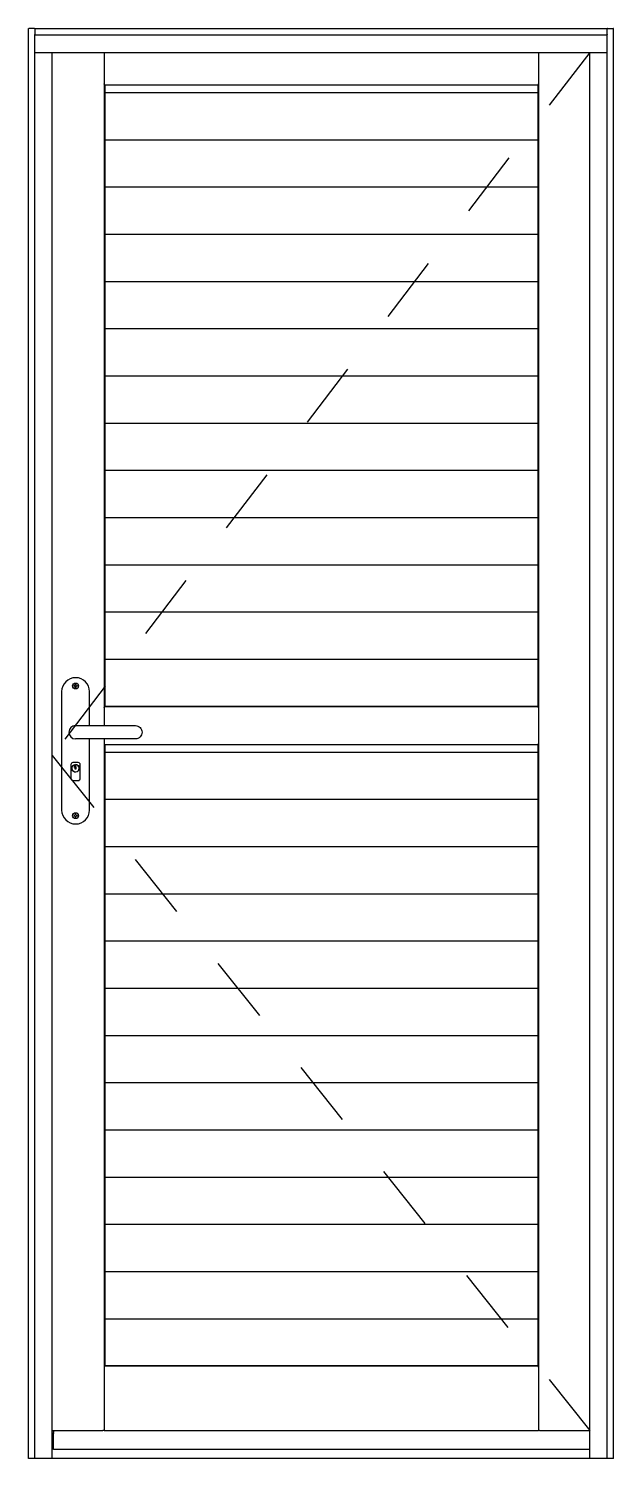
# Model space of a CAD drawing. Header units: millimetres. Extents: x 1.97 to 2.85, y 1068.43 to 1070.58.
import ezdxf

# ---------------------------------------------------------------- set-up
doc = ezdxf.new("R2010")
doc.units = ezdxf.units.MM
doc.header["$LTSCALE"] = 0.5
doc.linetypes.add('HIDDEN2', pattern=[0.1875, 0.125, -0.0625])
doc.layers.add('Gravia_Portas', color=1, linetype='Continuous')
doc.layers.add('Gravia_Portas_hidden2', color=1, linetype='HIDDEN2')

msp = doc.modelspace()

# ---------------------------------------------------------------- linework, layer by layer
at = {"layer": 'Gravia_Portas', "color": 2}
for p, q in [((1.9688, 1070.5781), (1.9692, 1070.5781)), ((1.9688, 1068.4281), (1.9688, 1070.5781)), ((1.9778, 1070.5781), (1.9692, 1070.5781)), ((1.9778, 1070.5781), (1.9783, 1070.5781)), ((1.9783, 1070.5777), (1.9783, 1070.5781)), ((1.9783, 1070.5781), (2.8393, 1070.5781)), ((2.8393, 1070.5781), (2.8393, 1070.5777)), ((2.8398, 1070.5781), (2.8393, 1070.5781)), ((2.8398, 1070.5781), (2.8484, 1070.5781)), ((2.8488, 1070.5781), (2.8484, 1070.5781)), ((2.8488, 1068.4281), (2.8488, 1070.5781)), ((2.8488, 1068.4281), (1.9688, 1068.4281))]:
    msp.add_line(p, q, dxfattribs=at)
at = {"layer": 'Gravia_Portas'}
for p, q in [((1.9783, 1070.5777), (1.9783, 1070.5691)), ((2.8393, 1070.5691), (2.8393, 1070.5777)), ((1.9783, 1070.5686), (1.9783, 1070.5691)), ((1.9783, 1068.4281), (1.9783, 1070.5686)), ((1.9783, 1070.5686), (2.8393, 1070.5686)), ((2.8393, 1070.5691), (2.8393, 1070.5686)), ((2.8393, 1068.4281), (2.8393, 1070.5686)), ((1.9783, 1070.5424), (2.8393, 1070.5424)), ((2.0045, 1068.4281), (2.0045, 1070.5424)), ((2.0825, 1070.5424), (2.0825, 1069.5301)), ((2.7358, 1070.5424), (2.7358, 1068.4701)), ((2.7363, 1070.5424), (2.7363, 1068.4701)), ((2.8131, 1068.4281), (2.8131, 1070.5424)), ((2.0833, 1070.493), (2.0834, 1070.493)), ((2.0834, 1070.493), (2.0834, 1069.5591)), ((2.7349, 1070.493), (2.0834, 1070.493)), ((2.7349, 1070.493), (2.7349, 1070.493)), ((2.7349, 1070.493), (2.7349, 1069.5591)), ((2.7354, 1070.4943), (2.7354, 1069.5576)), ((2.0834, 1070.482), (2.7349, 1070.482)), ((2.0834, 1070.411), (2.7349, 1070.411)), ((2.0834, 1070.34), (2.7349, 1070.34)), ((2.0834, 1070.269), (2.7349, 1070.269)), ((2.0834, 1070.198), (2.7349, 1070.198)), ((2.0834, 1070.127), (2.7349, 1070.127)), ((2.0834, 1070.056), (2.7349, 1070.056)), ((2.0834, 1069.985), (2.7349, 1069.985)), ((2.0834, 1069.914), (2.7349, 1069.914)), ((2.0834, 1069.843), (2.7349, 1069.843)), ((2.0834, 1069.772), (2.7349, 1069.772)), ((2.0834, 1069.701), (2.7349, 1069.701)), ((2.0834, 1069.63), (2.7349, 1069.63)), ((2.0185, 1069.5811), (2.0185, 1069.4031)), ((2.0605, 1069.5301), (2.0605, 1069.5811)), ((2.7349, 1069.5589), (2.0833, 1069.5589)), ((2.0834, 1069.5591), (2.0834, 1069.5591)), ((2.0834, 1069.559), (2.7349, 1069.559)), ((2.7349, 1069.5591), (2.7349, 1069.5591)), ((2.0605, 1069.4031), (2.0605, 1069.5101)), ((2.0825, 1069.5101), (2.0825, 1068.4701)), ((2.7349, 1069.5013), (2.0833, 1069.5013)), ((2.0834, 1069.5011), (2.0834, 1068.5671)), ((2.0834, 1069.5011), (2.0834, 1069.5011)), ((2.7349, 1069.5011), (2.7349, 1069.5011)), ((2.7349, 1069.5011), (2.7349, 1068.5671)), ((2.7354, 1069.5025), (2.7354, 1068.5659)), ((2.0834, 1069.4902), (2.7349, 1069.4902)), ((2.0325, 1069.4714), (2.0325, 1069.4504)), ((2.0435, 1069.4744), (2.0355, 1069.4744)), ((2.038, 1069.4669), (2.038, 1069.4712)), ((2.039, 1069.4669), (2.038, 1069.4669)), ((2.04, 1069.4699), (2.039, 1069.4699)), ((2.039, 1069.4699), (2.039, 1069.4684)), ((2.039, 1069.4684), (2.04, 1069.4684)), ((2.039, 1069.4644), (2.039, 1069.4669)), ((2.04, 1069.4644), (2.039, 1069.4644)), ((2.04, 1069.4714), (2.04, 1069.4699)), ((2.04, 1069.4684), (2.04, 1069.4644)), ((2.0465, 1069.4504), (2.0465, 1069.4714)), ((2.0355, 1069.4474), (2.0435, 1069.4474)), ((2.0834, 1069.4192), (2.7349, 1069.4192)), ((2.0834, 1069.3482), (2.7349, 1069.3482)), ((2.0834, 1069.2772), (2.7349, 1069.2772)), ((2.0834, 1069.2062), (2.7349, 1069.2062)), ((2.0834, 1069.1352), (2.7349, 1069.1352)), ((2.0834, 1069.0642), (2.7349, 1069.0642)), ((2.0834, 1068.9932), (2.7349, 1068.9932)), ((2.0834, 1068.9222), (2.7349, 1068.9222)), ((2.0834, 1068.8512), (2.7349, 1068.8512)), ((2.0834, 1068.7802), (2.7349, 1068.7802)), ((2.0834, 1068.7092), (2.7349, 1068.7092)), ((2.0834, 1068.6382), (2.7349, 1068.6382)), ((2.0834, 1068.5671), (2.0833, 1068.5671)), ((2.0834, 1068.5672), (2.7349, 1068.5672)), ((2.7349, 1068.5671), (2.0834, 1068.5671)), ((2.7349, 1068.5671), (2.7349, 1068.5671)), ((2.0045, 1068.4701), (2.0805, 1068.4701)), ((2.0065, 1068.4686), (2.0065, 1068.4671)), ((2.0065, 1068.466), (2.0065, 1068.4671)), ((2.0065, 1068.466), (2.0065, 1068.4656)), ((2.0065, 1068.4421), (2.0065, 1068.4656)), ((2.0819, 1068.4701), (2.0805, 1068.4701)), ((2.0825, 1068.4701), (2.0819, 1068.4701)), ((2.0825, 1068.4701), (2.7358, 1068.4701)), ((2.7363, 1068.4701), (2.7358, 1068.4701)), ((2.7378, 1068.4701), (2.7363, 1068.4701)), ((2.7378, 1068.4701), (2.8131, 1068.4701)), ((2.0045, 1068.4421), (2.005, 1068.4421)), ((2.0065, 1068.4421), (2.005, 1068.4421)), ((2.0065, 1068.4421), (2.8131, 1068.4421))]:
    msp.add_line(p, q, dxfattribs=at)
for points in [[(2.0829, 1070.4943), (2.0829, 1070.4944), (2.0828, 1070.4944), (2.0828, 1070.4944), (2.0828, 1070.4944), (2.0828, 1070.4945), (2.0828, 1070.4945), (2.0828, 1070.4945), (2.0828, 1070.4946), (2.0828, 1070.4946), (2.0828, 1070.4946), (2.0827, 1070.4946), (2.0827, 1070.4947), (2.0827, 1070.4947), (2.0827, 1070.4947), (2.0827, 1070.4947), (2.0827, 1070.4948), (2.0827, 1070.4948), (2.0826, 1070.4948), (2.0826, 1070.4949), (2.0826, 1070.4949), (2.0826, 1070.4949), (2.0826, 1070.4949), (2.0825, 1070.495), (2.0825, 1070.495)], [(2.0833, 1070.493), (2.0833, 1070.4931), (2.0833, 1070.4931), (2.0833, 1070.4931), (2.0833, 1070.4932), (2.0833, 1070.4932), (2.0832, 1070.4933), (2.0832, 1070.4933), (2.0832, 1070.4934), (2.0832, 1070.4934), (2.0832, 1070.4935), (2.0831, 1070.4935), (2.0831, 1070.4936), (2.0831, 1070.4936), (2.0831, 1070.4937), (2.0831, 1070.4938), (2.083, 1070.4938), (2.083, 1070.4939), (2.083, 1070.4939), (2.083, 1070.494), (2.083, 1070.4941), (2.0829, 1070.4941), (2.0829, 1070.4942), (2.0829, 1070.4943), (2.0829, 1070.4943)], [(2.7354, 1070.4943), (2.7354, 1070.4942), (2.7353, 1070.4941), (2.7353, 1070.4941), (2.7353, 1070.494), (2.7353, 1070.494), (2.7353, 1070.4939), (2.7352, 1070.4938), (2.7352, 1070.4938), (2.7352, 1070.4937), (2.7352, 1070.4937), (2.7352, 1070.4936), (2.7351, 1070.4936), (2.7351, 1070.4935), (2.7351, 1070.4935), (2.7351, 1070.4934), (2.7351, 1070.4934), (2.735, 1070.4933), (2.735, 1070.4933), (2.735, 1070.4932), (2.735, 1070.4932), (2.735, 1070.4931), (2.735, 1070.4931), (2.735, 1070.4931), (2.7349, 1070.493)], [(2.7358, 1070.495), (2.7357, 1070.495), (2.7357, 1070.4949), (2.7357, 1070.4949), (2.7357, 1070.4949), (2.7356, 1070.4948), (2.7356, 1070.4948), (2.7356, 1070.4948), (2.7356, 1070.4948), (2.7356, 1070.4947), (2.7356, 1070.4947), (2.7355, 1070.4947), (2.7355, 1070.4946), (2.7355, 1070.4946), (2.7355, 1070.4946), (2.7355, 1070.4945), (2.7355, 1070.4945), (2.7355, 1070.4945), (2.7354, 1070.4945), (2.7354, 1070.4944), (2.7354, 1070.4944), (2.7354, 1070.4944), (2.7354, 1070.4943), (2.7354, 1070.4943), (2.7354, 1070.4943)], [(2.0825, 1069.5569), (2.0825, 1069.557), (2.0826, 1069.557), (2.0826, 1069.557), (2.0826, 1069.557), (2.0826, 1069.5571), (2.0826, 1069.5571), (2.0827, 1069.5571), (2.0827, 1069.5571), (2.0827, 1069.5572), (2.0827, 1069.5572), (2.0827, 1069.5572), (2.0827, 1069.5572), (2.0827, 1069.5573), (2.0828, 1069.5573), (2.0828, 1069.5573), (2.0828, 1069.5573), (2.0828, 1069.5574), (2.0828, 1069.5574), (2.0828, 1069.5574), (2.0828, 1069.5575), (2.0828, 1069.5575), (2.0828, 1069.5575), (2.0829, 1069.5575), (2.0829, 1069.5576)], [(2.0829, 1069.5576), (2.0829, 1069.5577), (2.0829, 1069.5577), (2.083, 1069.5578), (2.083, 1069.5579), (2.083, 1069.558), (2.083, 1069.5581), (2.0831, 1069.5582), (2.0831, 1069.5582), (2.0831, 1069.5583), (2.0831, 1069.5584), (2.0832, 1069.5584), (2.0832, 1069.5585), (2.0832, 1069.5586), (2.0832, 1069.5586), (2.0833, 1069.5587), (2.0833, 1069.5587), (2.0833, 1069.5588), (2.0833, 1069.5588), (2.0833, 1069.5589), (2.0833, 1069.5589), (2.0834, 1069.559), (2.0834, 1069.559), (2.0834, 1069.559), (2.0834, 1069.5591)], [(2.7349, 1069.5591), (2.7349, 1069.559), (2.7349, 1069.559), (2.7349, 1069.559), (2.7349, 1069.5589), (2.7349, 1069.5589), (2.735, 1069.5589), (2.735, 1069.5588), (2.735, 1069.5588), (2.735, 1069.5587), (2.735, 1069.5586), (2.7351, 1069.5586), (2.7351, 1069.5585), (2.7351, 1069.5585), (2.7351, 1069.5584), (2.7351, 1069.5583), (2.7352, 1069.5583), (2.7352, 1069.5582), (2.7352, 1069.5581), (2.7352, 1069.558), (2.7353, 1069.558), (2.7353, 1069.5579), (2.7353, 1069.5578), (2.7354, 1069.5577), (2.7354, 1069.5576)], [(2.7349, 1069.5589), (2.7349, 1069.5589), (2.7349, 1069.5589), (2.7349, 1069.5589), (2.7349, 1069.5589), (2.7349, 1069.5589), (2.7349, 1069.5589), (2.7349, 1069.5589), (2.7349, 1069.5589), (2.7349, 1069.5589), (2.7349, 1069.5589), (2.7349, 1069.5589), (2.7349, 1069.5589), (2.7349, 1069.5589), (2.7349, 1069.5589), (2.7349, 1069.5589), (2.7349, 1069.5589), (2.7349, 1069.559), (2.7349, 1069.559), (2.7349, 1069.559), (2.7349, 1069.559), (2.7349, 1069.559), (2.7349, 1069.559), (2.7349, 1069.559), (2.7349, 1069.559)], [(2.7354, 1069.5576), (2.7354, 1069.5576), (2.7354, 1069.5576), (2.7354, 1069.5575), (2.7354, 1069.5575), (2.7354, 1069.5575), (2.7354, 1069.5574), (2.7355, 1069.5574), (2.7355, 1069.5574), (2.7355, 1069.5574), (2.7355, 1069.5573), (2.7355, 1069.5573), (2.7355, 1069.5573), (2.7355, 1069.5572), (2.7356, 1069.5572), (2.7356, 1069.5572), (2.7356, 1069.5572), (2.7356, 1069.5571), (2.7356, 1069.5571), (2.7356, 1069.5571), (2.7357, 1069.557), (2.7357, 1069.557), (2.7357, 1069.557), (2.7357, 1069.557), (2.7358, 1069.5569)], [(2.0829, 1069.5026), (2.0829, 1069.5026), (2.0828, 1069.5026), (2.0828, 1069.5027), (2.0828, 1069.5027), (2.0828, 1069.5027), (2.0828, 1069.5028), (2.0828, 1069.5028), (2.0828, 1069.5028), (2.0828, 1069.5028), (2.0828, 1069.5029), (2.0827, 1069.5029), (2.0827, 1069.5029), (2.0827, 1069.5029), (2.0827, 1069.503), (2.0827, 1069.503), (2.0827, 1069.503), (2.0827, 1069.503), (2.0826, 1069.5031), (2.0826, 1069.5031), (2.0826, 1069.5031), (2.0826, 1069.5032), (2.0826, 1069.5032), (2.0825, 1069.5032), (2.0825, 1069.5032)], [(2.0834, 1069.5011), (2.0834, 1069.5011), (2.0834, 1069.5011), (2.0834, 1069.5012), (2.0833, 1069.5012), (2.0833, 1069.5013), (2.0833, 1069.5013), (2.0833, 1069.5014), (2.0833, 1069.5014), (2.0833, 1069.5015), (2.0832, 1069.5015), (2.0832, 1069.5016), (2.0832, 1069.5017), (2.0832, 1069.5017), (2.0831, 1069.5018), (2.0831, 1069.5019), (2.0831, 1069.5019), (2.0831, 1069.502), (2.083, 1069.5021), (2.083, 1069.5022), (2.083, 1069.5022), (2.083, 1069.5023), (2.0829, 1069.5024), (2.0829, 1069.5025), (2.0829, 1069.5026)], [(2.7354, 1069.5025), (2.7354, 1069.5024), (2.7353, 1069.5024), (2.7353, 1069.5023), (2.7353, 1069.5022), (2.7352, 1069.5021), (2.7352, 1069.502), (2.7352, 1069.502), (2.7352, 1069.5019), (2.7351, 1069.5018), (2.7351, 1069.5018), (2.7351, 1069.5017), (2.7351, 1069.5016), (2.7351, 1069.5016), (2.735, 1069.5015), (2.735, 1069.5015), (2.735, 1069.5014), (2.735, 1069.5014), (2.735, 1069.5013), (2.7349, 1069.5013), (2.7349, 1069.5012), (2.7349, 1069.5012), (2.7349, 1069.5011), (2.7349, 1069.5011), (2.7349, 1069.5011)], [(2.7358, 1069.5032), (2.7357, 1069.5032), (2.7357, 1069.5032), (2.7357, 1069.5031), (2.7357, 1069.5031), (2.7356, 1069.5031), (2.7356, 1069.5031), (2.7356, 1069.503), (2.7356, 1069.503), (2.7356, 1069.503), (2.7356, 1069.5029), (2.7355, 1069.5029), (2.7355, 1069.5029), (2.7355, 1069.5029), (2.7355, 1069.5028), (2.7355, 1069.5028), (2.7355, 1069.5028), (2.7355, 1069.5027), (2.7354, 1069.5027), (2.7354, 1069.5027), (2.7354, 1069.5026), (2.7354, 1069.5026), (2.7354, 1069.5026), (2.7354, 1069.5026), (2.7354, 1069.5025)], [(2.0825, 1068.5652), (2.0825, 1068.5652), (2.0826, 1068.5652), (2.0826, 1068.5653), (2.0826, 1068.5653), (2.0826, 1068.5653), (2.0826, 1068.5653), (2.0827, 1068.5654), (2.0827, 1068.5654), (2.0827, 1068.5654), (2.0827, 1068.5654), (2.0827, 1068.5655), (2.0827, 1068.5655), (2.0827, 1068.5655), (2.0828, 1068.5655), (2.0828, 1068.5656), (2.0828, 1068.5656), (2.0828, 1068.5656), (2.0828, 1068.5657), (2.0828, 1068.5657), (2.0828, 1068.5657), (2.0828, 1068.5657), (2.0828, 1068.5658), (2.0829, 1068.5658), (2.0829, 1068.5658)], [(2.0829, 1068.5658), (2.0829, 1068.5659), (2.0829, 1068.566), (2.0829, 1068.566), (2.083, 1068.5661), (2.083, 1068.5662), (2.083, 1068.5662), (2.083, 1068.5663), (2.083, 1068.5663), (2.0831, 1068.5664), (2.0831, 1068.5665), (2.0831, 1068.5665), (2.0831, 1068.5666), (2.0831, 1068.5666), (2.0832, 1068.5667), (2.0832, 1068.5667), (2.0832, 1068.5668), (2.0832, 1068.5668), (2.0832, 1068.5669), (2.0833, 1068.5669), (2.0833, 1068.567), (2.0833, 1068.567), (2.0833, 1068.5671), (2.0833, 1068.5671), (2.0833, 1068.5671)], [(2.7349, 1068.5671), (2.735, 1068.5671), (2.735, 1068.5671), (2.735, 1068.567), (2.735, 1068.567), (2.735, 1068.5669), (2.735, 1068.5669), (2.735, 1068.5668), (2.7351, 1068.5668), (2.7351, 1068.5667), (2.7351, 1068.5667), (2.7351, 1068.5666), (2.7351, 1068.5666), (2.7352, 1068.5665), (2.7352, 1068.5665), (2.7352, 1068.5664), (2.7352, 1068.5664), (2.7352, 1068.5663), (2.7353, 1068.5663), (2.7353, 1068.5662), (2.7353, 1068.5661), (2.7353, 1068.5661), (2.7353, 1068.566), (2.7354, 1068.5659), (2.7354, 1068.5659)], [(2.7354, 1068.5659), (2.7354, 1068.5659), (2.7354, 1068.5658), (2.7354, 1068.5658), (2.7354, 1068.5658), (2.7354, 1068.5657), (2.7354, 1068.5657), (2.7355, 1068.5657), (2.7355, 1068.5656), (2.7355, 1068.5656), (2.7355, 1068.5656), (2.7355, 1068.5655), (2.7355, 1068.5655), (2.7355, 1068.5655), (2.7356, 1068.5655), (2.7356, 1068.5654), (2.7356, 1068.5654), (2.7356, 1068.5654), (2.7356, 1068.5653), (2.7356, 1068.5653), (2.7357, 1068.5653), (2.7357, 1068.5653), (2.7357, 1068.5652), (2.7357, 1068.5652), (2.7358, 1068.5652)]]:
    msp.add_lwpolyline(points, dxfattribs=at)
for points in [[(2.0422, 1069.5891), (2.0408, 1069.5893, 0.221538), (2.0406, 1069.5892), (2.0399, 1069.5886, 0.221515), (2.0398, 1069.5883), (2.04, 1069.5869), (2.039, 1069.5869), (2.0391, 1069.5883, 0.221538), (2.039, 1069.5886), (2.0384, 1069.5892, 0.221515), (2.0382, 1069.5893), (2.0367, 1069.5891), (2.0367, 1069.5901), (2.0382, 1069.59, 0.221538), (2.0384, 1069.5901), (2.039, 1069.5907, 0.221515), (2.0391, 1069.5909), (2.039, 1069.5924), (2.04, 1069.5924), (2.0398, 1069.5909, 0.221538), (2.0399, 1069.5907), (2.0406, 1069.5901, 0.221515), (2.0408, 1069.59), (2.0422, 1069.5901), (2.0422, 1069.5891)], [(2.0395, 1069.5301), (2.1295, 1069.5301, -0.414214), (2.1395, 1069.5201), (2.1395, 1069.5201, -0.414214), (2.1295, 1069.5101), (2.0395, 1069.5101)], [(2.0422, 1069.3951), (2.0408, 1069.395, -0.221538), (2.0406, 1069.3951), (2.0399, 1069.3957, -0.221515), (2.0398, 1069.3959), (2.04, 1069.3974), (2.039, 1069.3974), (2.0391, 1069.3959, -0.221538), (2.039, 1069.3957), (2.0384, 1069.3951, -0.221515), (2.0382, 1069.395), (2.0367, 1069.3951), (2.0367, 1069.3942), (2.0382, 1069.3943, -0.221538), (2.0384, 1069.3942), (2.039, 1069.3936, -0.221515), (2.0391, 1069.3933), (2.039, 1069.3919), (2.04, 1069.3919), (2.0398, 1069.3933, -0.221538), (2.0399, 1069.3936), (2.0406, 1069.3942, -0.221515), (2.0408, 1069.3943), (2.0422, 1069.3942), (2.0422, 1069.3951)]]:
    msp.add_lwpolyline(points, format="xyb", dxfattribs=at)
for centre, radius in [((2.0395, 1069.5896), 0.0045), ((2.0395, 1069.4659), 0.00575), ((2.0395, 1069.3946), 0.0045)]:
    msp.add_circle(centre, radius, dxfattribs=at)
for centre, radius, start, end in [((2.0395, 1069.5811), 0.021, 0, 180), ((2.0395, 1069.5201), 0.01, 90, 270), ((2.0355, 1069.4714), 0.003, 90.0012, 180.0012), ((2.0395, 1069.4659), 0.0055, 105.8278, 84.7853), ((2.0435, 1069.4714), 0.003, 0.0012, 90.0012), ((2.0355, 1069.4504), 0.003, 180.0012, 270.0012), ((2.0435, 1069.4504), 0.003, 270.0012, 0.0012), ((2.0395, 1069.4031), 0.021, 180, 0), ((2.005, 1068.4686), 0.0015, 0, 90)]:
    msp.add_arc(centre, radius, start, end, dxfattribs=at)
at = {"layer": 'Gravia_Portas_hidden2'}
msp.add_lwpolyline([(2.8131, 1070.5424), (2.0045, 1069.4853), (2.8131, 1068.4701)], dxfattribs=at)

doc.saveas('drawing.dxf')
